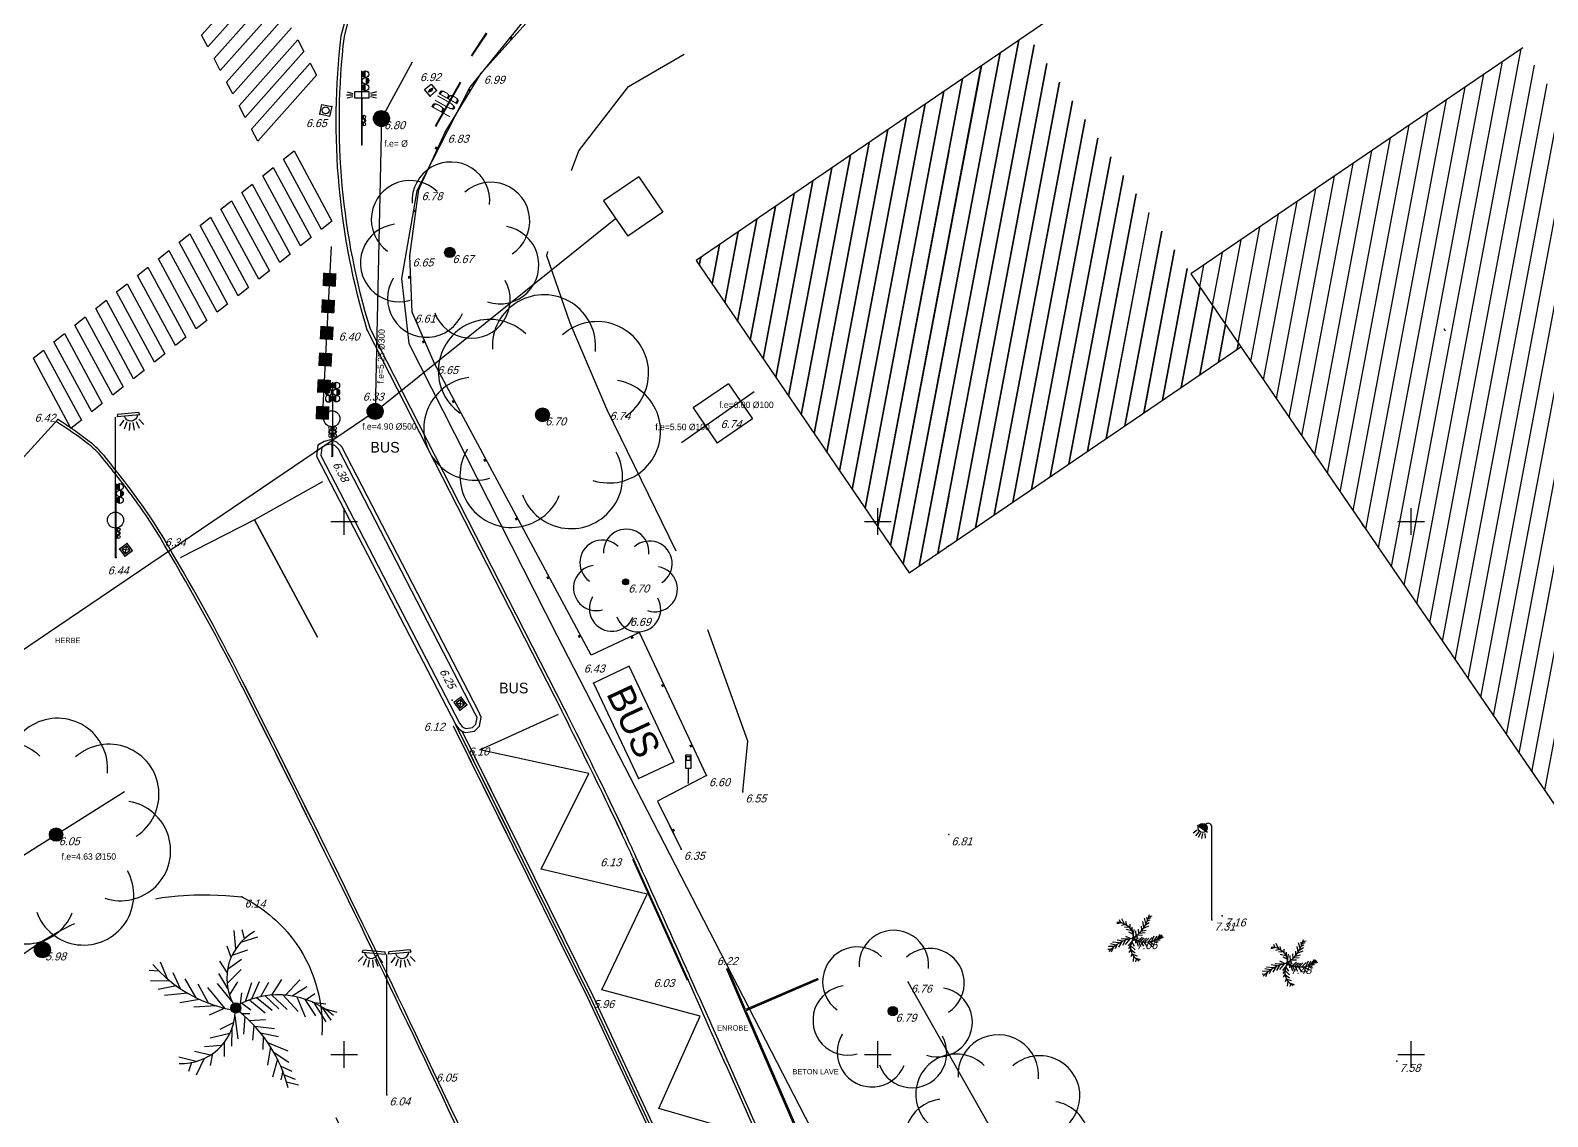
# Model space of a CAD drawing. Header units: metres. Extents: x 330671 to 330906, y 136216 to 136806.
# Drawn here: x 330768.2 to 330825.1, y 136737.7 to 136778.4 of the extents above; entities that cross this region are included whole.
import ezdxf
from ezdxf.enums import TextEntityAlignment as Align

# ---------------------------------------------------------------- set-up
doc = ezdxf.new("R2010")
doc.units = ezdxf.units.M
doc.header["$LTSCALE"] = 2
doc.header["$PDSIZE"] = 5
for name, pattern in [('CACHE2', [4.7625, 3.175, -1.5875]), ('L211', [0]), ('L218', [0]), ('POINTILLEX2', [12.7, 0, -12.7])]:
    doc.linetypes.add(name, pattern=pattern)
for name, color, linetype in [('ashade', 7, 'Continuous'), ('C_ABRI_BUS', 7, 'Continuous'), ('C_APP_CADA', 7, 'Continuous'), ('C_ARRET_BU', 253, 'Continuous'), ('C_B_CEDER', 7, 'Continuous'), ('C_BATCOLLE', 7, 'Continuous'), ('C_BATEAU', 7, 'Continuous'), ('C_BORDURE', 7, 'Continuous'), ('C_CAND_2', 6, 'Continuous'), ('C_CANDEL_1', 6, 'Continuous'), ('C_CANIVEAU', 7, 'Continuous'), ('C_CEDER', 7, 'Continuous'), ('C_CHAMBREP', 1, 'Continuous'), ('C_CHEMREVE', 7, 'Continuous'), ('C_CONIFERE', 3, 'Continuous'), ('C_CORBEIL', 7, 'Continuous'), ('C_COTEZ_EP', 5, 'Continuous'), ('C_COTEZ_EU', 3, 'Continuous'), ('C_DIVERS', 7, 'Continuous'), ('C_ECL_PIET', 6, 'Continuous'), ('C_EG_EU_NV', 3, 'Continuous'), ('C_EP-610', 5, 'Continuous'), ('C_FEUIL', 3, 'Continuous'), ('C_FEUXTRI', 7, 'Continuous'), ('C_FILD_EAU', 7, 'Continuous'), ('C_GRILLAGE', 7, 'Continuous'), ('C_LIMREVET', 7, 'Continuous'), ('C_PAN_ROND', 7, 'Continuous'), ('C_PAS_PIET', 7, 'Continuous'), ('C_PELOUSE', 3, 'CACHE2'), ('C_PT_ALTIM', 7, 'Continuous'), ('C_REG1_EP', 5, 'Continuous'), ('C_REG1_EU', 3, 'Continuous'), ('C_REG2_EP', 5, 'Continuous'), ('C_REGARD', 2, 'Continuous'), ('C_SEMI', 7, 'Continuous'), ('C_SIG_T1', 7, 'Continuous'), ('C_TEXT_G', 7, 'Continuous'), ('C_Z_CHEVAU', 251, 'Continuous'), ('CARROYAGE', 253, 'Continuous')]:
    doc.layers.add(name, color=color, linetype=linetype)

# ---------------------------------------------------------------- blocks, each defined once
blk = doc.blocks.new('L005ter')
for p, q in [((-0.918, 5.35), (-0.059, 5.275)), ((0.918, 5.35), (0.059, 5.275))]:
    blk.add_line(p, q)
at = {"color": 0}
for points in [[(-0.878, 5.191), (-1.064, 4.997)], [(-0.312, 5.16), (-0.152, 4.945)], [(0, 0), (0, 5.266)], [(0.312, 5.16), (0.152, 4.945)], [(0.878, 5.191), (1.064, 4.997)], [(-0.77, 5.105), (-0.884, 4.854)], [(-0.654, 5.064), (-0.701, 4.782)], [(-0.536, 5.06), (-0.51, 4.773)], [(-0.43, 5.087), (-0.331, 4.821)], [(0.43, 5.087), (0.331, 4.821)], [(0.536, 5.06), (0.51, 4.773)], [(0.654, 5.064), (0.701, 4.782)], [(0.77, 5.105), (0.884, 4.854)]]:
    blk.add_lwpolyline(points, dxfattribs=at)
at = {"flags": 128}
for points in [[(-0.918, 5.35), (-0.874, 5.437), (-0.075, 5.364), (-0.059, 5.275)], [(0.918, 5.35), (0.874, 5.437), (0.075, 5.364), (0.059, 5.275)]]:
    blk.add_lwpolyline(points, dxfattribs=at)
at = {"color": 0, "const_width": 0.05}
blk.add_lwpolyline([(0, 0), (0, 5.266)], dxfattribs=at)
at = {"color": 0}
for centre, start, end in [((-0.577, 5.37), 186.322, 344.8871), ((0.577, 5.37), 195.1129, 353.678)]:
    blk.add_arc(centre, 0.252, start, end, dxfattribs=at)
blk = doc.blocks.new('E013')
at = {"color": 0}
for p, q in [((0.82, 0.82), (0.18, 0.18)), ((0.18, 0.82), (0.82, 0.18))]:
    blk.add_line(p, q, dxfattribs=at)
for points in [[(0, 0), (1, 0), (1, 1), (0, 1)], [(0.18, 0.18), (0.82, 0.18), (0.82, 0.82), (0.18, 0.82)]]:
    blk.add_lwpolyline(points, close=True, dxfattribs=at)
blk = doc.blocks.new('R008')
at = {"const_width": 0.05}
blk.add_lwpolyline([(0.025, 0), (0.025, 2.781)], dxfattribs=at)
for points, const_width in [([(0.169, 2.713, 0.414214), (0.107, 2.651, 1)], 0.124), ([(0.107, 2.651, 0.414214), (0.169, 2.589, 1)], 0.124), ([(0.169, 2.219, 0.414214), (0.107, 2.157, 1)], 0.124), ([(0.169, 2.342, 0.414214), (0.231, 2.404, 0.414214), (0.169, 2.466, 1)], 0.124), ([(0.107, 2.157, 0.414214), (0.169, 2.095, 1)], 0.124), ([(0.104, 1.082, 0.414214), (0.07, 1.048, 1)], 0.0675), ([(0.07, 1.048, 0.414214), (0.104, 1.014, 1)], 0.0675), ([(0.104, 0.812, 0.414214), (0.07, 0.778, 1)], 0.0675), ([(0.07, 0.778, 0.414214), (0.104, 0.744, 1)], 0.0675), ([(0.104, 0.879, 0.414214), (0.138, 0.913, 0.414214), (0.104, 0.947, 1)], 0.0675)]:
    blk.add_lwpolyline(points, format="xyb", dxfattribs=dict(const_width=const_width))
for centre, radius in [((0.169, 2.651), 0.124), ((0.169, 2.404), 0.124), ((0.169, 2.157), 0.124), ((0.104, 1.048), 0.0675), ((0.104, 0.913), 0.0675), ((0.104, 0.778), 0.0675)]:
    blk.add_circle(centre, radius)
blk = doc.blocks.new('R023')
at = {"color": 0, "linetype": 'Continuous'}
blk.add_line((0, 1.103968), (0, 0), dxfattribs=at)
blk.add_circle((0.000052, 1.405259), 0.30119, dxfattribs=at)
blk = doc.blocks.new('U014')
h = blk.add_hatch(color=256)
edge = h.paths.add_edge_path()
edge.add_arc((0, 0), 0.3, 0, 360)
at = {"color": 0}
blk.add_line((0, 0), (0, 0), dxfattribs=at)
blk.add_circle((0, 0), 0.3, dxfattribs=at)
blk = doc.blocks.new('v015')
h = blk.add_hatch(color=256)
edge = h.paths.add_edge_path()
edge.add_arc((0, 0), 0.0281, 0, 360)
at = {"color": 0}
for p, q in [((-0.0006, 0.3287), (-0.0098, 0.4298)), ((0.0475, 0.384), (0.0355, 0.4343)), ((-0.0267, 0.2801), (-0.0489, 0.3433)), ((0.0281, 0.3649), (0.1222, 0.3953)), ((-0.379, 0.161), (-0.4178, 0.2548)), ((-0.0486, 0.1961), (-0.0885, 0.2607)), ((-0.0461, 0.2146), (0.0309, 0.2714)), ((-0.0208, 0.2933), (0.0655, 0.3225)), ((-0.4259, 0.2042), (-0.48, 0.2084)), ((-0.3068, 0.1062), (-0.3481, 0.1944)), ((-0.0449, 0.1073), (-0.0936, 0.1913)), ((-0.0489, 0.1362), (0.0295, 0.2143)), ((-0.3666, 0.1506), (-0.4734, 0.148)), ((-0.3301, 0.1225), (-0.4301, 0.1025)), ((-0.2203, 0.0565), (-0.2812, 0.1626)), ((-0.1514, 0.0264), (-0.2096, 0.1331)), ((-0.0615, -0.0011), (-0.1551, 0.1143)), ((-0.0219, 0.0376), (-0.1023, 0.136)), ((-0.0357, 0.0713), (0.0107, 0.1449)), ((0.0528, 0.0362), (0.0879, 0.1407)), ((0.0893, 0.05), (0.1309, 0.1472)), ((0.1382, 0.0632), (0.1837, 0.1435)), ((0.1986, 0.0716), (0.2551, 0.159)), ((0.2748, 0.0716), (0.3545, 0.1559)), ((0.3113, 0.0668), (0.393, 0.1199)), ((-0.2691, 0.0826), (-0.3967, 0.0691)), ((-0.2014, 0.0475), (-0.311, 0.0295)), ((-0.1101, 0.0123), (-0.2337, 0.0053)), ((0.0264, 0.0239), (0.0329, 0.084)), ((0.0334, 0.0272), (0.0834, -0.0103)), ((0.0764, 0.0455), (0.1629, -0.0261)), ((0.1135, 0.0573), (0.2006, -0.0113)), ((0.1618, 0.0674), (0.2388, -0.0042)), ((0.2, 0.0719), (0.2837, -0.0087)), ((0.2599, 0.0727), (0.345, -0.0188)), ((0.338, 0.0618), (0.3852, -0.05)), ((0.3804, 0.05), (0.4408, -0.0438)), ((0.3897, 0.0466), (0.4383, 0.0803)), ((0.4239, 0.0331), (0.4987, 0.0225)), ((0.4332, 0.0286), (0.4981, -0.0761)), ((0.4765, 0.0053), (0.5265, -0.0669)), ((-0.0115, -0.0804), (-0.0893, -0.1186)), ((-0.0053, -0.0444), (0.0115, -0.1703)), ((0.0309, -0.0312), (0.0766, -0.0309)), ((0.0497, -0.0475), (0.0427, -0.1453)), ((0.0739, -0.0697), (0.1638, -0.0646)), ((0.4905, -0.0031), (0.5599, -0.0233)), ((-0.034, -0.1424), (-0.1419, -0.168)), ((-0.0222, -0.1158), (-0.025, -0.2127)), ((0.1003, -0.0967), (0.0921, -0.1784)), ((0.1045, -0.1012), (0.2141, -0.113)), ((0.1363, -0.138), (0.2368, -0.1582)), ((0.1523, -0.1582), (0.1492, -0.2307)), ((-0.1405, -0.2616), (-0.2292, -0.2413)), ((-0.0775, -0.2079), (-0.1731, -0.2158)), ((-0.0657, -0.1933), (-0.0657, -0.2692)), ((0.1927, -0.2161), (0.1753, -0.3169)), ((0.1759, -0.1908), (0.2885, -0.2371)), ((0.2115, -0.2478), (0.2933, -0.3012)), ((-0.2197, -0.2967), (-0.3158, -0.2734)), ((-0.2461, -0.3029), (-0.2624, -0.3519)), ((-0.1761, -0.281), (-0.2211, -0.372)), ((-0.1287, -0.2534), (-0.143, -0.3186)), ((0.2306, -0.2838), (0.2026, -0.3832)), ((0.2495, -0.3237), (0.3099, -0.3501)), ((0.2599, -0.3489), (0.2488, -0.3988)), ((0.268, -0.3709), (0.3281, -0.3942)), ((0.2807, -0.4096), (0.347, -0.4259))]:
    blk.add_line(p, q, dxfattribs=at)
blk.add_lwpolyline([(-0.0615, -0.0011), (-0.1477, -0.0397)], dxfattribs=at)
blk.add_circle((0, 0), 0.0281, dxfattribs=at)
for centre, radius, start, end in [((0.246, 0.164), 0.2964, 118.7374, 208.26941), ((0.12, 0.7462), 0.7692, 221.05205, 258.97091), ((0.2347, -0.3921), 0.4653, 48.76016, 117.36281), ((-0.2998, -0.0114), 0.2964, 267.10031, 356.63231), ((-0.4725, -0.6352), 0.7862, 14.15251, 51.27745)]:
    blk.add_arc(centre, radius, start, end, dxfattribs=at)
blk = doc.blocks.new('L003')
blk.add_hatch(color=256).paths.add_polyline_path([(-0.245, 1.76), (-0.11, 1.665, 0.202673), (-0.085, 1.726, 0.806944)])
blk.add_line((-0.27, 1.778), (-0.08, 1.645))
at = {"color": 0}
for points in [[(0, 0), (0, 1.755)], [(-0.269, 1.682), (-0.344, 1.63)], [(-0.243, 1.651), (-0.304, 1.578)], [(-0.209, 1.63), (-0.251, 1.543)], [(-0.174, 1.619), (-0.191, 1.526)], [(-0.128, 1.62), (-0.119, 1.531)]]:
    blk.add_lwpolyline(points, dxfattribs=at)
blk.add_circle((-0.168, 1.726), 0.0839, dxfattribs=at)
blk.add_arc((-0.068, 1.743), 0.0691, 9.9206, 135.2883)
blk = doc.blocks.new('v007')
h = blk.add_hatch(color=256)
edge = h.paths.add_edge_path()
edge.add_arc((0, 0), 0.0288, 0, 360)
at = {"color": 0}
blk.add_circle((0, 0), 0.0288, dxfattribs=at)
for centre, start, end in [((0.006, 0.2862), 354.41036, 183.20297), ((-0.22, 0.1831), 45.83893, 234.63154), ((0.2275, 0.1738), 302.98179, 131.7744), ((-0.2803, -0.0579), 97.2675, 286.06011), ((0.2777, -0.0695), 251.55321, 80.34582), ((-0.1295, -0.2553), 148.69607, 337.48868), ((0.1188, -0.2604), 200.12464, 28.91725)]:
    blk.add_arc(centre, 0.2157, start, end, dxfattribs=at)
blk = doc.blocks.new('U003')
at = {"color": 0}
blk.add_lwpolyline([(0, 1), (1, 1), (1, 0), (0, 0), (0, 1)], dxfattribs=at)
blk.add_circle((0.5, 0.5), 0.35, dxfattribs=at)
blk = doc.blocks.new('M020BIS')
for p, q in [((-0.31, 1.871), (-0.541, 1.871)), ((0.363, 1.885), (0.573, 1.878))]:
    blk.add_line(p, q)
at = {"color": 0}
for points in [[(-0.522, 1.986), (-0.303, 1.932)], [(-0.522, 1.768), (-0.303, 1.822)], [(0.025, 1.768), (0.025, 0.03)], [(0.572, 1.986), (0.353, 1.932)], [(0.353, 1.822), (0.572, 1.768)]]:
    blk.add_lwpolyline(points, dxfattribs=at)
blk.add_lwpolyline([(-0.249, 1.986), (-0.249, 1.768), (0.299, 1.768), (0.299, 1.986)], close=True, dxfattribs=at)
blk = doc.blocks.new('G011')
blk.add_hatch(color=256).paths.add_polyline_path([(0.49, 0.86, 0.326286), (0.49, 0.18, 0.326286)])
blk.add_line((0.41, 0.18), (0.58, 0.18))
at = {"color": 0}
blk.add_lwpolyline([(0, 0), (0, 1), (1, 1), (1, 0)], close=True, dxfattribs=at)
at = {"flags": 128}
for points in [[(0.49, 0.18, -0.326286), (0.49, 0.86, -0.326286)], [(0.49, 0.18, 0.326286), (0.49, 0.86, 0.326286)]]:
    blk.add_lwpolyline(points, format="xyb", dxfattribs=at)
blk = doc.blocks.new('M016bis')
at = {"color": 0}
for points in [[(0.108, 0.55), (0.108, 0.55), (0.109, 1.036), (-0.109, 1.036), (-0.108, 0.55), (-0.108, 0.55)], [(-0.071, 0.988), (0.077, 0.988), (0.077, 0.84), (-0.071, 0.84)]]:
    blk.add_lwpolyline(points, close=True, dxfattribs=at)
blk.add_lwpolyline([(0, 0.55), (0, 0.55), (0, 0)], dxfattribs=at)
blk = doc.blocks.new('GeoCarr1')
at = {"const_width": 1}
blk.add_lwpolyline([(0, 0), (0, 1)], dxfattribs=at)
blk = doc.blocks.new('GeoCarre')
at = {"const_width": 1}
blk.add_lwpolyline([(0, -0.5), (0, 0.5)], dxfattribs=at)
blk = doc.blocks.new('L023bis')
blk.add_line((-0.918, 5.35), (-0.059, 5.275))
at = {"color": 0}
for points in [[(-0.878, 5.191), (-1.064, 4.997)], [(-0.312, 5.16), (-0.152, 4.945)], [(0, 0), (0, 5.266)], [(-0.77, 5.105), (-0.884, 4.854)], [(-0.654, 5.064), (-0.701, 4.782)], [(-0.536, 5.06), (-0.51, 4.773)], [(-0.43, 5.087), (-0.331, 4.821)]]:
    blk.add_lwpolyline(points, dxfattribs=at)
at = {"flags": 128}
blk.add_lwpolyline([(-0.918, 5.35), (-0.874, 5.437), (-0.075, 5.364), (-0.059, 5.275)], dxfattribs=at)
at = {"color": 0, "const_width": 0.05}
blk.add_lwpolyline([(0, 0), (0, 5.266)], dxfattribs=at)
at = {"color": 0}
blk.add_arc((-0.577, 5.37), 0.252, 186.322, 344.8871, dxfattribs=at)
blk = doc.blocks.new('*X78')
at = {"layer": 'ashade'}
for p, q in [((330805.287, 136778.055), (330801.559, 136758.332)), ((330805.864, 136777.877), (330802.26, 136758.81)), ((330804.586, 136777.576), (330800.96, 136758.395)), ((330806.342, 136777.178), (330802.961, 136759.288)), ((330803.183, 136776.617), (330800.004, 136759.797)), ((330803.885, 136777.096), (330800.482, 136759.096)), ((330802.482, 136776.137), (330799.526, 136760.498)), ((330806.821, 136776.479), (330803.662, 136759.766)), ((330801.781, 136775.658), (330799.047, 136761.199)), ((330807.299, 136775.78), (330804.363, 136760.244)), ((330801.079, 136775.178), (330798.569, 136761.9)), ((330807.778, 136775.081), (330805.064, 136760.723)), ((330800.378, 136774.699), (330798.091, 136762.601)), ((330808.256, 136774.382), (330805.765, 136761.201)), ((330798.976, 136773.74), (330797.135, 136764.003)), ((330799.677, 136774.22), (330797.613, 136763.302)), ((330798.274, 136773.261), (330796.657, 136764.704)), ((330808.735, 136773.683), (330806.466, 136761.679)), ((330797.573, 136772.781), (330796.179, 136765.405)), ((330809.213, 136772.984), (330807.167, 136762.157)), ((330796.872, 136772.302), (330795.701, 136766.106)), ((330809.692, 136772.285), (330807.868, 136762.635)), ((330796.171, 136771.822), (330795.223, 136766.807)), ((330810.17, 136771.586), (330808.569, 136763.113)), ((330795.469, 136771.343), (330794.744, 136767.508)), ((330794.067, 136770.384), (330793.788, 136768.91)), ((330794.768, 136770.863), (330794.266, 136768.209)), ((330810.649, 136770.887), (330809.27, 136763.591)), ((330793.366, 136769.904), (330793.31, 136769.611)), ((330811.127, 136770.188), (330809.971, 136764.069)), ((330811.606, 136769.489), (330810.672, 136764.547)), ((330812.084, 136768.79), (330811.373, 136765.026)), ((330812.563, 136768.091), (330812.074, 136765.504)), ((330813.041, 136767.392), (330812.775, 136765.982)), ((330813.52, 136766.693), (330813.476, 136766.46))]:
    blk.add_line(p, q, dxfattribs=at)
blk = doc.blocks.new('*X79')
at = {"layer": 'ashade'}
for p, q in [((330802.482, 136776.137), (330799.526, 136760.498)), ((330801.781, 136775.658), (330799.047, 136761.199)), ((330801.079, 136775.178), (330798.569, 136761.9)), ((330800.378, 136774.699), (330798.091, 136762.601)), ((330798.976, 136773.74), (330797.135, 136764.003)), ((330799.677, 136774.22), (330797.613, 136763.302)), ((330802.663, 136773.866), (330800.004, 136759.797)), ((330798.274, 136773.261), (330796.657, 136764.704)), ((330797.573, 136772.781), (330796.179, 136765.405)), ((330796.872, 136772.302), (330795.701, 136766.106)), ((330796.171, 136771.822), (330795.223, 136766.807)), ((330795.469, 136771.343), (330794.744, 136767.508)), ((330794.067, 136770.384), (330793.788, 136768.91)), ((330794.768, 136770.863), (330794.266, 136768.209)), ((330802.663, 136770.636), (330800.482, 136759.096)), ((330793.366, 136769.904), (330793.31, 136769.611)), ((330802.663, 136767.405), (330800.96, 136758.395)), ((330802.663, 136764.175), (330801.559, 136758.332)), ((330802.663, 136760.945), (330802.26, 136758.81))]:
    blk.add_line(p, q, dxfattribs=at)
blk = doc.blocks.new('point')
blk.add_point((0, 0))

msp = doc.modelspace()

# ---------------------------------------------------------------- hatches: boundary and pattern name
at = {"layer": 'ashade'}
h = msp.add_hatch(dxfattribs=at)
h.set_pattern_fill('_U', color=256, scale=0.6, angle=-100.7043, style=0, pattern_type=0)
h.set_pattern_definition([(259.29567288, (0, 0), (0.589559263, -0.1114444945), [])])
h.paths.add_polyline_path([(330813.615, 136766.555), (330801.179, 136758.073), (330793.191, 136769.785), (330805.597, 136778.267)])
h = msp.add_hatch(dxfattribs=at)
h.set_pattern_fill('_U', color=256, scale=0.6, angle=-100.6386, style=0, pattern_type=0)
h.set_pattern_definition([(259.3613885, (0, 0), (0.5896866969, -0.1107682241), [])])
h.paths.add_polyline_path([(330855.11, 136732.543), (330842.704, 136724.061), (330811.745, 136769.286), (330824.18, 136777.767)])

# ---------------------------------------------------------------- linework, layer by layer
at = {"layer": 'C_ABRI_BUS', "flags": 128}
msp.add_lwpolyline([(330792.365, 136750.985), (330790.679, 136754.568), (330789.341, 136753.939), (330791.028, 136750.355)], close=True, dxfattribs=at)
at = {"layer": 'C_APP_CADA', "linetype": 'L211'}
msp.add_lwpolyline([(330840.366, 136805.248), (330827.61, 136799.312), (330812.061, 136791.982), (330795.847, 136784.49), (330793.83, 136783.608), (330789.401, 136781.489), (330787.107, 136779.257), (330784.71, 136776.29), (330782.728, 136772.401), (330782.144, 136769.112), (330782.428, 136766.677), (330787.975, 136755.739), (330802.569, 136727.389), (330803.885, 136724.693), (330814.677, 136699.307), (330815.72, 136696.581), (330820.073, 136684.078), (330825.446, 136668.617), (330827.835, 136661.57), (330829.596, 136654.423), (330833.497, 136638.239)], dxfattribs=at)
at = {"layer": 'C_APP_CADA', "linetype": 'L218'}
msp.add_lwpolyline([(330819.077, 136778.829), (330815.07, 136784.744), (330793.191, 136769.785), (330801.179, 136758.073), (330801.179, 136758.073), (330813.615, 136766.555), (330842.704, 136724.061), (330851.849, 136730.314)], dxfattribs=at)
at = {"layer": 'C_ARRET_BU', "flags": 128}
for points in [[(330795.333, 136736.95), (330791.797, 136737.979), (330793.349, 136741.44), (330789.655, 136742.426), (330791.357, 136746.02), (330787.388, 136746.961), (330789.165, 136750.539), (330785.078, 136751.434), (330788.035, 136752.768)], [(330788.029, 136748.252), (330789.165, 136750.539), (330785.078, 136751.434), (330788.035, 136752.768)]]:
    msp.add_lwpolyline(points, dxfattribs=at)
at = {"layer": 'C_B_CEDER', "linetype": 'Continuous', "flags": 128}
msp.add_lwpolyline([(330779.513, 136770.317), (330779.174, 136763.82)], dxfattribs=at)
at = {"layer": 'C_BATCOLLE', "color": 1, "linetype": 'POINTILLEX2', "flags": 128}
msp.add_lwpolyline([(330849.047, 136728.398), (330842.704, 136724.061), (330813.615, 136766.555), (330801.179, 136758.073), (330793.191, 136769.785), (330805.287, 136778.055), (330811.745, 136769.286), (330817.124, 136772.955), (330849.047, 136728.398)], close=True, dxfattribs=at)
at = {"layer": 'C_BATCOLLE', "linetype": 'Continuous', "flags": 128}
msp.add_lwpolyline([(330824.18, 136777.767), (330811.745, 136769.286), (330842.704, 136724.061), (330851.849, 136730.314)], dxfattribs=at)
at = {"layer": 'C_BATCOLLE', "color": 1, "linetype": 'POINTILLEX2', "flags": 128}
msp.add_lwpolyline([(330802.663, 136759.085), (330801.179, 136758.073), (330793.191, 136769.785), (330802.663, 136776.261)], dxfattribs=at)
at = {"layer": 'C_BATEAU', "linetype": 'Continuous', "const_width": 0.05, "flags": 128}
msp.add_lwpolyline([(330792.86, 136742.792), (330790.813, 136747.331)], dxfattribs=at)
at = {"layer": 'C_BATEAU', "linetype": 'Continuous', "flags": 128}
msp.add_lwpolyline([(330792.888, 136742.804), (330790.841, 136747.344)], dxfattribs=at)
at = {"layer": 'C_BORDURE', "flags": 128}
for points in [[(330797.771, 136742.813), (330795.015, 136741.627), (330794.339, 136743.206)], [(330800.177, 136737.254), (330797.427, 136736.056), (330795.015, 136741.627), (330797.771, 136742.813)]]:
    msp.add_lwpolyline(points, dxfattribs=at)
at = {"layer": 'C_BORDURE', "linetype": 'Continuous', "flags": 128}
for points in [[(330797.751, 136742.859), (330795.042, 136741.693), (330794.385, 136743.226)], [(330797.453, 136736.122), (330797.453, 136736.122), (330795.081, 136741.601), (330795.081, 136741.601)]]:
    msp.add_lwpolyline(points, dxfattribs=at)
at = {"layer": 'C_CANIVEAU'}
msp.add_lwpolyline([(330848.533, 136378.835, 0), (330849.505, 136403.817, -0.000022)], format="xyb", dxfattribs=at)
at = {"layer": 'C_CANIVEAU', "flags": 128}
for points in [[(330809.342, 136694.804), (330807.796, 136699.008), (330798.835, 136721.319), (330789.147, 136742.102), (330784.1, 136752.325)], [(330786.111, 136748.252), (330784.1, 136752.325)], [(330809.436, 136694.839), (330807.889, 136699.044), (330798.927, 136721.359), (330789.237, 136742.145), (330784.19, 136752.37)], [(330809.436, 136694.839), (330807.889, 136699.044), (330798.927, 136721.359), (330789.237, 136742.145), (330784.19, 136752.37)], [(330786.222, 136748.252), (330784.19, 136752.37)], [(330786.222, 136748.252), (330784.19, 136752.37)], [(330809.529, 136694.873), (330807.982, 136699.08), (330799.019, 136721.399), (330789.327, 136742.188), (330784.418, 136752.133)], [(330786.334, 136748.252), (330784.418, 136752.133)]]:
    msp.add_lwpolyline(points, dxfattribs=at)
at = {"layer": 'C_CHEMREVE', "flags": 128}
for points in [[(330769.266, 136763.823), (330766.863, 136761.202, -0.028713), (330758.077, 136754.371, -0.043017), (330743.601, 136746.132), (330742.539, 136745.734)], [(330769.266, 136763.823), (330766.863, 136761.202, -0.028713), (330758.077, 136754.371, -0.007001), (330755.819, 136752.861, -0.007001)]]:
    msp.add_lwpolyline(points, format="xyb", dxfattribs=at)
at = {"layer": 'C_ECL_PIET', "color": 0}
msp.add_line((330791.028, 136750.355), (330791.028, 136750.355), dxfattribs=at)
at = {"layer": 'C_EG_EU_NV'}
for p, q in [((330794.405, 136765.166), (330793.083, 136764.264)), ((330794.405, 136765.166), (330795.306, 136763.844)), ((330793.083, 136764.264), (330793.985, 136762.943)), ((330795.306, 136763.844), (330793.985, 136762.943)), ((330771.763, 136749.855), (330767.263, 136747.02))]:
    msp.add_line(p, q, dxfattribs=at)
at = {"layer": 'C_EG_EU_NV', "flags": 128}
msp.add_lwpolyline([(330795.373, 136764.863), (330792.648, 136762.947)], dxfattribs=at)
at = {"layer": 'C_EP-610'}
for p, q in [((330791.047, 136772.929), (330789.725, 136772.027)), ((330791.047, 136772.929), (330791.949, 136771.607)), ((330789.725, 136772.027), (330790.627, 136770.705)), ((330791.949, 136771.607), (330790.627, 136770.705))]:
    msp.add_line(p, q, dxfattribs=at)
at = {"layer": 'C_EP-610', "flags": 128}
for points in [[(330782.553, 136777.226), (330781.393, 136775.116), (330781.159, 136764.129), (330790.176, 136771.366)], [(330781.159, 136764.129), (330767.002, 136754.538)]]:
    msp.add_lwpolyline(points, dxfattribs=at)
at = {"layer": 'C_FILD_EAU'}
msp.add_line((330780.866, 136767.173), (330788.157, 136752.897), dxfattribs=at)
at = {"layer": 'C_FILD_EAU', "linetype": 'Continuous', "flags": 128}
for points in [[(330848.833, 136378.823, 0), (330849.805, 136403.801, -0.000022)], [(330780.866, 136767.173, -0.051154), (330779.809, 136772.578, -0.052361), (330779.887, 136778.214), (330780.032, 136778.786)], [(330817.752, 136643.504, 0.006675), (330813.989, 136657.549, 0.006685), (330809.858, 136671.468, 0.001849), (330807.116, 136680.161, 0.003018), (330805.384, 136685.471, 0.002887), (330803.968, 136689.644, 0.001733), (330801.545, 136696.573, 0.008483), (330797.644, 136707.041, 0.007624), (330792.93, 136718.542, 0.006766), (330790.4, 136724.242, 0.002525), (330783.337, 136739.386, 0.006798), (330776.175, 136754.026, 0.017833), (330773.172, 136759.468, 0.021812), (330772.35, 136760.713, 0.01467), (330770.995, 136762.471, 0.055459), (330770.492, 136762.963, 0.026002), (330769.266, 136763.823)], [(330779.059, 136748.252, 0.002692), (330776.175, 136754.026, 0.017833), (330773.172, 136759.468, 0.021812), (330772.35, 136760.713, 0.01467), (330770.995, 136762.471, 0.055459), (330770.492, 136762.963, 0.026002), (330769.266, 136763.823)], [(330823.242, 136650.286, 0.001592), (330818.147, 136668.199, 0.006916), (330816.843, 136672.504, -0.033398), (330816.62, 136673.409, -0.016542), (330816.581, 136673.684, 0.006393), (330816.495, 136674.396, 0.004773), (330815.973, 136678.013, 0.00388), (330815.254, 136682.45, 0.009009), (330814.811, 136684.799, 0.005834), (330814.019, 136688.403, 0.014587), (330812.421, 136694.484, 0.015703), (330810.598, 136700.033, 0.000452), (330809.44, 136703.206, 0.000925), (330808.87, 136704.755, 0.000492), (330807.835, 136707.544, 0.000748), (330807.149, 136709.379, 0.008016), (330805.533, 136713.478, 0.00335), (330801.446, 136723.195, 0.001664), (330796.496, 136734.641, 0.002325), (330792.888, 136742.804, 0.000715), (330792.719, 136743.179, 0.000064), (330790.841, 136747.344, 0.006421), (330789.905, 136749.347, 0.003666), (330788.157, 136752.897)], [(330790.424, 136748.252, 0.003518), (330789.905, 136749.347, 0.003666), (330788.157, 136752.897)]]:
    msp.add_lwpolyline(points, format="xyb", dxfattribs=at)
msp.add_lwpolyline([(330784.19, 136752.37, 0.21392), (330784.559, 136752.077), (330784.881, 136752.13), (330785.072, 136752.325), (330785.14, 136752.663), (330785.033, 136752.879), (330779.911, 136762.804), (330779.727, 136762.977), (330779.487, 136763.062), (330779.246, 136763.006), (330779.016, 136762.86), (330778.962, 136762.451)], format="xyb", close=True, dxfattribs=at)
at = {"layer": 'C_GRILLAGE', "linetype": 'Continuous', "flags": 128}
for points in [[(330793.576, 136750.468), (330791.065, 136755.834), (330789.253, 136754.986), (330783.385, 136765.93), (330782.541, 136767.857), (330782.461, 136769.967), (330782.798, 136772.453), (330783.781, 136774.607), (330785.134, 136776.821), (330786.808, 136778.681), (330788.491, 136780.563), (330790.735, 136781.934), (330792.94, 136782.896)], [(330785.327, 136778.326), (330784.754, 136777.468)], [(330783.44, 136774.818), (330784.377, 136776.472)], [(330791.741, 136749.51), (330792.633, 136747.708)], [(330791.741, 136749.51), (330792.364, 136748.252)]]:
    msp.add_lwpolyline(points, dxfattribs=at)
at = {"layer": 'C_GRILLAGE', "linetype": 'Continuous', "const_width": 0.05, "flags": 128}
for points in [[(330785.352, 136778.309), (330784.779, 136777.451)], [(330783.414, 136774.833), (330784.351, 136776.487)]]:
    msp.add_lwpolyline(points, dxfattribs=at)
at = {"layer": 'C_GRILLAGE', "flags": 128}
msp.add_lwpolyline([(330793.576, 136750.468), (330791.741, 136749.51)], dxfattribs=at)
at = {"layer": 'C_LIMREVET', "linetype": 'Continuous'}
msp.add_line((330780.973, 136767.227), (330788.264, 136752.951), dxfattribs=at)
at = {"layer": 'C_LIMREVET', "linetype": 'Continuous', "flags": 128}
for points in [[(330848.953, 136378.818, 0), (330849.925, 136403.795, -0.000022)], [(330780.981, 136767.208, -0.051154), (330779.929, 136772.589, -0.052288), (330780.005, 136778.192), (330780.148, 136778.756)], [(330817.655, 136643.479, 0.006675), (330813.893, 136657.523, 0.006685), (330809.762, 136671.439, 0.001849), (330807.021, 136680.131, 0.003018), (330805.289, 136685.439, 0.002887), (330803.874, 136689.612, 0.001733), (330801.452, 136696.539, 0.008483), (330797.551, 136707.004, 0.007624), (330792.838, 136718.502, 0.006766), (330790.308, 136724.202, 0.002525), (330783.247, 136739.343, 0.006798), (330776.076, 136754.001, 0.017917), (330773.082, 136759.424, 0.021717), (330772.265, 136760.661, 0.014672), (330770.926, 136762.399, 0.055468), (330770.428, 136762.886, 0.026002), (330769.213, 136763.738)], [(330778.947, 136748.252, 0.002677), (330776.076, 136754.001, 0.017917), (330773.082, 136759.424, 0.021717), (330772.265, 136760.661, 0.014672), (330770.926, 136762.399, 0.055468), (330770.428, 136762.886, 0.026002), (330769.213, 136763.738)], [(330823.357, 136650.32, 0.001594), (330818.262, 136668.232, 0.006918), (330816.96, 136672.531, -0.033454), (330816.738, 136673.434, -0.016464), (330816.7, 136673.706, 0.006358), (330816.614, 136674.413, 0.004784), (330816.092, 136678.026, 0.003878), (330815.372, 136682.471, 0.009011), (330814.928, 136684.823, 0.005837), (330814.136, 136688.432, 0.014584), (330812.537, 136694.518, 0.015703), (330810.712, 136700.071, 0.000452), (330809.553, 136703.246, 0.000925), (330808.983, 136704.797, 0.000492), (330807.947, 136707.587, 0.000748), (330807.261, 136709.422, 0.008015), (330805.644, 136713.523, 0.00335), (330801.556, 136723.242, 0.001663), (330796.606, 136734.689, 0.002324), (330792.997, 136742.853, 0.000715), (330792.829, 136743.228, 0.000064), (330790.949, 136747.394, 0.006561), (330790.013, 136749.398, 0.003665), (330788.265, 136752.949)], [(330790.556, 136748.252, 0.003762), (330790.013, 136749.398, 0.003665), (330788.265, 136752.949)]]:
    msp.add_lwpolyline(points, format="xyb", dxfattribs=at)
msp.add_lwpolyline([(330784.323, 136752.439, 0.196034), (330784.568, 136752.23), (330784.808, 136752.27), (330784.934, 136752.398), (330784.983, 136752.642), (330784.899, 136752.811), (330779.789, 136762.713), (330779.647, 136762.846), (330779.479, 136762.906), (330779.305, 136762.866), (330779.155, 136762.771), (330779.117, 136762.478)], format="xyb", close=True, dxfattribs=at)
at = {"layer": 'C_LIMREVET', "flags": 128}
msp.add_lwpolyline([(330834.217, 136715.929), (330829.751, 136725.194), (330814.639, 136718.851), (330801.146, 136742.722)], dxfattribs=at)
at = {"layer": 'C_PAS_PIET'}
for p, q in [((330774.652, 136778.249), (330776.853, 136780.725)), ((330777.087, 136780.284), (330774.886, 136777.808)), ((330775.12, 136777.366), (330777.321, 136779.842)), ((330777.555, 136779.4), (330775.355, 136776.924)), ((330775.589, 136776.482), (330777.789, 136778.958)), ((330778.023, 136778.516), (330775.823, 136776.04)), ((330774.886, 136777.808), (330774.652, 136778.249)), ((330776.057, 136775.598), (330778.257, 136778.074)), ((330778.257, 136778.074), (330778.491, 136777.633)), ((330775.355, 136776.924), (330775.12, 136777.366)), ((330778.491, 136777.633), (330776.291, 136775.157)), ((330776.525, 136774.715), (330778.725, 136777.191)), ((330778.725, 136777.191), (330778.959, 136776.749)), ((330775.823, 136776.04), (330775.589, 136776.482)), ((330776.291, 136775.157), (330776.057, 136775.598)), ((330776.759, 136774.273), (330776.525, 136774.715)), ((330777.728, 136773.589), (330778.119, 136773.9)), ((330778.119, 136773.9), (330779.541, 136771.27)), ((330776.945, 136772.967), (330777.337, 136773.278)), ((330777.337, 136773.278), (330778.759, 136770.647)), ((330779.15, 136770.958), (330777.728, 136773.589)), ((330776.163, 136772.344), (330776.554, 136772.655)), ((330776.554, 136772.655), (330777.976, 136770.025)), ((330778.367, 136770.336), (330776.945, 136772.967)), ((330777.584, 136769.714), (330776.163, 136772.344)), ((330775.38, 136771.722), (330775.771, 136772.033)), ((330776.802, 136769.091), (330775.38, 136771.722)), ((330775.771, 136772.033), (330777.193, 136769.403)), ((330774.597, 136771.099), (330774.988, 136771.411)), ((330776.019, 136768.469), (330774.597, 136771.099)), ((330774.988, 136771.411), (330776.41, 136768.78)), ((330779.541, 136771.27), (330779.15, 136770.958)), ((330773.814, 136770.477), (330774.206, 136770.788)), ((330775.236, 136767.847), (330773.814, 136770.477)), ((330774.206, 136770.788), (330775.628, 136768.158)), ((330778.759, 136770.647), (330778.367, 136770.336)), ((330773.032, 136769.855), (330773.423, 136770.166)), ((330774.453, 136767.224), (330773.032, 136769.855)), ((330773.423, 136770.166), (330774.845, 136767.536)), ((330777.976, 136770.025), (330777.584, 136769.714)), ((330772.249, 136769.232), (330772.64, 136769.544)), ((330773.671, 136766.602), (330772.249, 136769.232)), ((330772.64, 136769.544), (330774.062, 136766.913)), ((330777.193, 136769.403), (330776.802, 136769.091)), ((330771.466, 136768.61), (330771.858, 136768.921)), ((330771.858, 136768.921), (330773.279, 136766.291)), ((330776.41, 136768.78), (330776.019, 136768.469)), ((330770.683, 136767.988), (330771.075, 136768.299)), ((330771.075, 136768.299), (330772.497, 136765.668)), ((330772.888, 136765.98), (330771.466, 136768.61)), ((330775.628, 136768.158), (330775.236, 136767.847)), ((330769.901, 136767.365), (330770.292, 136767.677)), ((330770.292, 136767.677), (330771.714, 136765.046)), ((330772.105, 136765.357), (330770.683, 136767.988)), ((330774.845, 136767.536), (330774.453, 136767.224)), ((330769.118, 136766.743), (330769.509, 136767.054)), ((330769.509, 136767.054), (330770.931, 136764.424)), ((330771.323, 136764.735), (330769.901, 136767.365)), ((330768.335, 136766.121), (330768.727, 136766.432)), ((330768.727, 136766.432), (330770.148, 136763.801)), ((330770.54, 136764.113), (330769.118, 136766.743)), ((330774.062, 136766.913), (330773.671, 136766.602)), ((330773.279, 136766.291), (330772.888, 136765.98)), ((330772.497, 136765.668), (330772.105, 136765.357)), ((330771.714, 136765.046), (330771.323, 136764.735)), ((330770.931, 136764.424), (330770.54, 136764.113)), ((330770.148, 136763.801), (330769.757, 136763.49))]:
    msp.add_line(p, q, dxfattribs=at)
at = {"layer": 'C_PAS_PIET', "linetype": 'Continuous'}
for p, q in [((330776.759, 136774.273), (330778.959, 136776.749)), ((330768.335, 136766.121), (330769.757, 136763.49))]:
    msp.add_line(p, q, dxfattribs=at)
at = {"layer": 'C_PELOUSE', "flags": 128}
for points in [[(330789.849, 136764.211), (330788.467, 136767.441), (330787.59, 136769.962), (330788.029, 136771.825), (330788.796, 136773.908), (330790.661, 136776.319), (330792.747, 136777.533)], [(330794.941, 136749.859), (330795.128, 136751.755), (330792.953, 136757.839), (330789.849, 136764.211)]]:
    msp.add_lwpolyline(points, dxfattribs=at)
msp.add_lwpolyline([(330776.166, 136745.915, -0.114429), (330778.053, 136744.364, -0.181668), (330779.16, 136740.726, 0.162766), (330779.827, 136737.361, 0.160552), (330782.342, 136735.093), (330785.25, 136731.182), (330787.588, 136724.983, -0.182441), (330788.449, 136720.584, -0.128328), (330787.133, 136717.662, -0.266663), (330784.928, 136716.381, -0.27784), (330782.657, 136717.732), (330779.695, 136721.785, 0.071755), (330776.008, 136725.801, 0.034278), (330773.874, 136727.312, 0.274065), (330771.278, 136727.365, 0.494698), (330770.723, 136723.354), (330772.741, 136721.333, -0.381923), (330773.777, 136717.379, -0.350045), (330771.037, 136717.486, -0.112319), (330765.767, 136722.807, -0.094428), (330763.49, 136728.702, -0.027279), (330763.24, 136733.547, -0.007389), (330763.263, 136734.862, -0.44059)], format="xyb", close=True, dxfattribs=at)
at = {"layer": 'C_SEMI', "color": 0}
for p in [(330785.134, 136776.821, 6.99), (330783.016, 136776.2), (330783.457, 136776.162, 6.92), (330779.531, 136775.568, 6.65), (330779.083, 136775.275), (330781.393, 136775.116, 6.8), (330783.781, 136774.607, 6.83), (330782.798, 136772.453, 6.78), (330782.461, 136769.967, 6.65), (330783.96, 136770.092, 6.67), (330782.541, 136767.857, 6.61), (330780.866, 136767.173, 6.4), (330783.385, 136765.93, 6.65), (330781.159, 136764.129, 6.33), (330789.849, 136764.211, 6.74), (330769.266, 136763.823, 6.42), (330787.435, 136764.002, 6.7), (330794.01, 136763.905, 6.74), (330779.536, 136762.45, 6.38), (330771.578, 136758.961), (330771.859, 136759.173, 6.44), (330773.172, 136759.468, 6.34), (330771.853, 136758.754), (330790.549, 136757.734, 6.7), (330791.065, 136755.834, 6.69), (330789.341, 136753.939, 6.43), (330784.044, 136753.301), (330784.379, 136753.414), (330784.601, 136753.125, 6.25), (330784.19, 136752.37, 6.12), (330784.549, 136751.62, 6.1), (330792.283, 136751.16), (330793.576, 136750.468, 6.6), (330791.028, 136750.355), (330794.941, 136749.859, 6.55), (330769.2, 136748.252, 6.05), (330802.663, 136748.252, 6.81), (330792.633, 136747.708, 6.35), (330790.841, 136747.344, 6.13), (330776.166, 136745.915, 6.14), (330812.52, 136745.052, 7.31), (330812.911, 136745.206, 7.16), (330809.593, 136744.354, 7.06), (330768.687, 136743.932, 5.98), (330794.339, 136743.206, 6.22), (330815.374, 136743.421, 7.48), (330792.888, 136742.804, 6.03), (330801.146, 136742.722, 6.76), (330789.237, 136742.145, 5.96), (330800.568, 136741.631, 6.79), (330819.461, 136739.752, 7.58), (330783.337, 136739.386, 6.05), (330781.592, 136738.492, 6.04)]:
    msp.add_point(p, dxfattribs=at)
at = {"layer": 'C_SIG_T1', "flags": 128}
for points in [[(330779.189, 136761.492), (330776.635, 136760.066), (330778.996, 136755.659)], [(330778.996, 136755.659), (330776.635, 136760.066), (330773.853, 136758.636)]]:
    msp.add_lwpolyline(points, dxfattribs=at)
at = {"layer": 'CARROYAGE'}
for p, q in [((330780, 136759.5), (330780, 136760.5)), ((330800, 136759.5), (330800, 136760.5)), ((330820, 136759.5), (330820, 136760.5)), ((330779.5, 136760), (330780.5, 136760)), ((330799.5, 136760), (330800.5, 136760)), ((330819.5, 136760), (330820.5, 136760)), ((330780, 136739.5), (330780, 136740.5)), ((330800, 136739.5), (330800, 136740.5)), ((330820, 136739.5), (330820, 136740.5)), ((330779.5, 136740), (330780.5, 136740)), ((330799.5, 136740), (330800.5, 136740)), ((330819.5, 136740), (330820.5, 136740))]:
    msp.add_line(p, q, dxfattribs=at)

# ---------------------------------------------------------------- block references
at = {"layer": 'ashade'}
for name in ['*X78', '*X79']:
    msp.add_blockref(name, (0, 0), dxfattribs=at)
at = {"layer": 'C_CAND_2'}
for name in ['L005ter', 'point']:
    msp.add_blockref(name, (330781.592, 136738.492), dxfattribs=at)
at = {"layer": 'C_CANDEL_1', "xscale": -1}
msp.add_blockref('L023bis', (330771.424, 136758.645), dxfattribs=at)
at = {"layer": 'C_CANDEL_1'}
for p in [(330771.424, 136758.645), (330812.52, 136745.052)]:
    msp.add_blockref('point', p, dxfattribs=at)
at = {"layer": 'C_CANDEL_1', "xscale": 2, "yscale": 2, "zscale": 2}
msp.add_blockref('L003', (330812.52, 136745.052), dxfattribs=at)
at = {"layer": 'C_CEDER', "xscale": 0.5, "yscale": 0.5, "zscale": 0.5, "rotation": 267.0099048010459}
for p in [(330779.448, 136769.069), (330779.396, 136768.07), (330779.343, 136767.072), (330779.291, 136766.073), (330779.239, 136765.074), (330779.187, 136764.076)]:
    msp.add_blockref('GeoCarre', p, dxfattribs=at)
at = {"layer": 'C_CHAMBREP'}
for p, xscale, yscale, rotation in [((330771.859, 136759.173), 0.3520178210979099, 0.3309047348533805, 217.04484730594), ((330784.601, 136753.125), 0.3637545367238649, 0.3348273090512541, 127.491654049368)]:
    msp.add_blockref('E013', p, dxfattribs=dict(at, xscale=xscale, yscale=yscale, rotation=rotation))
for p, rotation in [((330771.777, 136758.697), 37.04484730505765), ((330784.335, 136752.922), 37.49165404936794)]:
    msp.add_blockref('point', p, dxfattribs=dict(at, rotation=rotation))
at = {"layer": 'C_CONIFERE', "xscale": 6.759711158468519, "yscale": 6.759711158468519}
msp.add_blockref('v015', (330775.938, 136741.748, 6.122), dxfattribs=at)
at = {"layer": 'C_CONIFERE'}
msp.add_blockref('point', (330775.938, 136741.748, 6.122), dxfattribs=at)
at = {"layer": 'C_CORBEIL'}
for name in ['M016bis', 'point']:
    msp.add_blockref(name, (330792.898, 136750.194), dxfattribs=at)
at = {"layer": 'C_DIVERS', "xscale": 0.1, "yscale": 0.1, "zscale": 0.1}
for p, rotation in [((330786.286, 136778.101), 48.00767565810946), ((330784.728, 136776.157), 58.57954803884122), ((330783.497, 136773.985), 65.45607807180644), ((330782.688, 136771.644), 82.29443798355092), ((330782.492, 136769.16), 92.15160944671022), ((330783.02, 136766.762), 113.6699863526812), ((330784.137, 136764.527), 118.2012326360707), ((330785.319, 136762.324), 118.2012326360707), ((330786.5, 136760.121), 118.2012326360707), ((330787.682, 136757.917), 118.2012326360707), ((330788.863, 136755.714), 118.2012326360707), ((330790.769, 136755.696), 205.0764608328523), ((330791.986, 136753.865), 115.0764608326412), ((330793.046, 136751.601), 115.0764608326412), ((330792.296, 136748.39), 296.3267459581877)]:
    msp.add_blockref('GeoCarr1', p, dxfattribs=dict(at, rotation=rotation))
at = {"layer": 'C_ECL_PIET'}
for name, p in [('M020BIS', (330780.632, 136774.126)), ('point', (330780.657, 136774.156))]:
    msp.add_blockref(name, p, dxfattribs=at)
at = {"layer": 'C_FEUIL'}
for p, xscale, yscale in [((330783.96, 136770.092, 6.807), 6.761159270943358, 6.761159270943358), ((330787.435, 136764.002, 6.672), 8.97176021260153, 8.97176021260153), ((330790.549, 136757.734, 6.693), 3.937723518885423, 3.937723518885423), ((330769.2, 136748.252, 6.011), 8.701420093663904, 8.701420093663904), ((330800.568, 136741.631, 6.793), 6.04122493401469, 6.04122493401469), ((330804.477, 136737.23, 7.001), 7.000468044241859, 7.000468044241859)]:
    msp.add_blockref('v007', p, dxfattribs=dict(at, xscale=xscale, yscale=yscale))
for p in [(330783.96, 136770.092, 6.807), (330787.435, 136764.002, 6.672), (330790.549, 136757.734, 6.693), (330769.2, 136748.252, 6.011), (330809.593, 136744.354, 14.127), (330815.374, 136743.421, 14.968), (330800.568, 136741.631, 6.793)]:
    msp.add_blockref('point', p, dxfattribs=at)
at = {"layer": 'C_FEUIL', "xscale": 2, "yscale": -2, "zscale": 2}
for p in [(330809.593, 136744.354, 14.127), (330815.374, 136743.421, 14.968)]:
    msp.add_blockref('v015', p, dxfattribs=at)
at = {"layer": 'C_FEUXTRI'}
for name, p in [('R008', (330780.632, 136774.126)), ('point', (330780.657, 136774.126)), ('R008', (330779.536, 136762.45)), ('point', (330779.561, 136762.45)), ('R008', (330771.424, 136758.645)), ('point', (330771.449, 136758.645))]:
    msp.add_blockref(name, p, dxfattribs=at)
at = {"layer": 'C_FEUXTRI', "xscale": -1}
msp.add_blockref('R008', (330779.586, 136762.45), dxfattribs=at)
at = {"layer": 'C_PAN_ROND'}
for name, p in [('R023', (330779.536, 136762.45)), ('point', (330779.536, 136762.45)), ('R023', (330771.424, 136758.645)), ('point', (330771.424, 136758.645))]:
    msp.add_blockref(name, p, dxfattribs=at)
at = {"layer": 'C_REG1_EP'}
for name, p in [('U014', (330781.393, 136775.116)), ('point', (330781.393, 136775.116)), ('U014', (330781.159, 136764.129)), ('point', (330781.159, 136764.129))]:
    msp.add_blockref(name, p, dxfattribs=at)
at = {"layer": 'C_REG1_EU'}
for name in ['U014', 'point']:
    msp.add_blockref(name, (330768.687, 136743.932), dxfattribs=at)
at = {"layer": 'C_REG2_EP', "xscale": 0.3782728273227296, "yscale": 0.3782728273227296, "rotation": 168.1334638482325}
msp.add_blockref('U003', (330779.531, 136775.568), dxfattribs=at)
at = {"layer": 'C_REGARD', "xscale": 0.3134240882978543, "yscale": 0.3134240882978543, "rotation": 130.1509380226935}
msp.add_blockref('G011', (330783.457, 136776.162), dxfattribs=at)
at = {"layer": 'C_REGARD', "rotation": 40.15093802676011}
msp.add_blockref('point', (330783.218, 136775.96), dxfattribs=at)

# ---------------------------------------------------------------- texts
at = {"layer": 'C_COTEZ_EP'}
for s, p in [('f.e= Ø', (330781.502, 136774.057)), ('f.e=4.90 Ø500', (330780.671, 136763.443))]:
    msp.add_text(s, height=0.24, dxfattribs=at).set_placement(p)
msp.add_text('f.e=5.25 Ø300', height=0.24, rotation=88.6962, dxfattribs=at).set_placement((330781.479, 136765.172))
at = {"layer": 'C_COTEZ_EU'}
for s, p in [('f.e=6.00 Ø100', (330794.056, 136764.253)), ('f.e=5.50 Ø100', (330791.663, 136763.425)), ('f.e=4.63 Ø150', (330769.404, 136747.31))]:
    msp.add_text(s, height=0.24, dxfattribs=at).set_placement(p)
at = {"layer": 'C_DIVERS', "color": 0, "width": 0.387362}
msp.add_text('PUB', height=0.8, rotation=60.4735, dxfattribs=at).set_placement((330783.94, 136775.135), (330784.347, 136775.854), align=Align.FIT)
at = {"layer": 'C_PT_ALTIM', "oblique": 18}
for s, p in [('6.92', (330782.84, 136776.818, 6.92)), ('6.99', (330785.234, 136776.721, 6.99)), ('6.65', (330778.564, 136775.095, 6.65)), ('6.80', (330781.493, 136775.016, 6.8)), ('6.83', (330783.881, 136774.507, 6.83)), ('6.78', (330782.898, 136772.353, 6.78)), ('6.65', (330782.561, 136769.867, 6.65)), ('6.67', (330784.06, 136769.992, 6.67)), ('6.61', (330782.641, 136767.757, 6.61)), ('6.40', (330779.792, 136767.087, 6.4)), ('6.65', (330783.485, 136765.83, 6.65)), ('6.33', (330780.695, 136764.832, 6.33)), ('6.74', (330789.949, 136764.111, 6.74)), ('6.70', (330787.535, 136763.902, 6.7)), ('6.74', (330794.11, 136763.805, 6.74)), ('6.34', (330773.272, 136759.368, 6.34)), ('6.44', (330771.134, 136758.313, 6.44)), ('6.70', (330790.649, 136757.634, 6.7)), ('6.69', (330790.709, 136756.382, 6.69)), ('6.43', (330788.982, 136754.632, 6.43)), ('6.12', (330782.982, 136752.446, 6.12)), ('6.10', (330784.649, 136751.52, 6.1)), ('6.60', (330793.676, 136750.368, 6.6)), ('6.55', (330795.041, 136749.759, 6.55)), ('6.05', (330769.3, 136748.152, 6.05)), ('6.81', (330802.763, 136748.152, 6.81)), ('6.35', (330792.733, 136747.608, 6.35)), ('6.13', (330789.599, 136747.363, 6.13)), ('6.14', (330776.266, 136745.815, 6.14)), ('7.31', (330812.62, 136744.952, 7.31)), ('7.16', (330813.011, 136745.106, 7.16)), ('7.06', (330809.693, 136744.254, 7.06)), ('5.98', (330768.787, 136743.832, 5.98)), ('6.22', (330793.969, 136743.656, 6.22)), ('7.48', (330815.474, 136743.321, 7.48)), ('6.03', (330791.595, 136742.835, 6.03)), ('6.76', (330801.246, 136742.622, 6.76)), ('5.96', (330789.337, 136742.045, 5.96)), ('6.79', (330800.668, 136741.531, 6.79)), ('7.58', (330819.561, 136739.652, 7.58)), ('6.05', (330783.437, 136739.286, 6.05)), ('6.04', (330781.692, 136738.392, 6.04))]:
    msp.add_text(s, height=0.3, dxfattribs=at).set_placement(p, align=Align.TOP_LEFT)
for s, rotation, p in [('6.38', 297.9122, (330779.819, 136762.284)), ('6.25', 298.5264, (330783.823, 136754.526))]:
    msp.add_text(s, height=0.3, rotation=rotation, dxfattribs=at).set_placement(p, align=Align.TOP_LEFT)
at = {"layer": 'C_TEXT_G'}
for s, height, p in [('BUS', 0.4, (330781.529, 136762.784, 6.175)), ('HERBE', 0.2, (330769.634, 136755.536, 1.469)), ('BUS', 0.4, (330786.355, 136753.751, 6.175)), ('ENROBE', 0.2, (330794.563, 136741.002, 3.108)), ('BETON LAVE', 0.2, (330797.672, 136739.359, 6.215))]:
    msp.add_text(s, height=height, dxfattribs=at).set_placement(p, align=Align.MIDDLE)
msp.add_text('BUS', height=1.008, rotation=294.9609, dxfattribs=at).set_placement((330790.854, 136752.502, 15.561), align=Align.MIDDLE)
at = {"layer": 'C_Z_CHEVAU', "oblique": 18}
msp.add_text('6.42', height=0.3, dxfattribs=at).set_placement((330768.392, 136764.039, 6.42), align=Align.TOP_LEFT)
at = {"layer": 'CARROYAGE', "color": 0, "width": 0.387362}
msp.add_text('PUB', height=0.8, rotation=60.4735, dxfattribs=at).set_placement((330783.94, 136775.135), (330784.347, 136775.854), align=Align.FIT)

doc.saveas('drawing.dxf')
